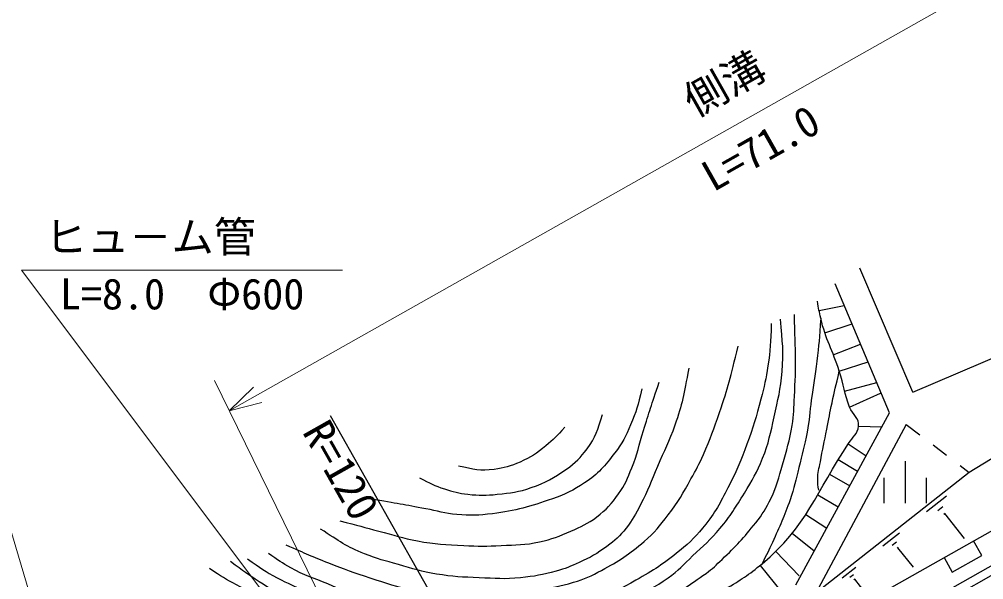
# Model space of a CAD drawing. Units: millimetres, scale not verified. Extents: x 40000 to 680000, y 20000 to 380000.
# Drawn here: x 476642 to 533754, y 278537 to 311761 of the extents above; entities that cross this region are included whole.
import ezdxf
from ezdxf.enums import TextEntityAlignment as Align

# ---------------------------------------------------------------- set-up
doc = ezdxf.new("R2010")
doc.units = ezdxf.units.MM
doc.header["$LTSCALE"] = 1000
doc.layers.add('M-BGD', color=7, linetype='Continuous', lineweight=25)
doc.layers.add('M-STR-HTXT', color=7, linetype='Continuous', lineweight=13)
doc.styles.add('@ＭＳ ゴシック', font='')
doc.styles.add('ＭＳ ゴシック', font='')
doc.styles.get('@ＭＳ ゴシック').set_extended_font_data('@MS Gothic')
doc.styles.get('ＭＳ ゴシック').set_extended_font_data('MS Gothic')

msp = doc.modelspace()

# ---------------------------------------------------------------- linework, layer by layer
at = {"layer": 'M-BGD'}
for p, q in [((529564, 289657), (526412, 297010)), ((508347, 264755), (564977, 296758)), ((508593, 264319), (565223, 296323)), ((528178, 288433), (524954, 296070)), ((524001, 294504), (525491, 294798)), ((524347, 293168), (525954, 293701)), ((529564, 289657), (537836, 293202)), ((524848, 291875), (526457, 292509)), ((525201, 290897), (526907, 291444)), ((542937, 291070), (532900, 284898)), ((525513, 289724), (527421, 290225)), ((525814, 288768), (527633, 289598)), ((522623, 278243), (528178, 288433)), ((509823, 262143), (495063, 288261)), ((529168, 287738), (523821, 277737)), ((526344, 287637), (527725, 287603)), ((529168, 287738), (529963, 287133)), ((525309, 276408), (542721, 286248)), ((525727, 286589), (526791, 285889)), ((530759, 286527), (531555, 285921)), ((525142, 285670), (526289, 284968)), ((529114, 283074), (529114, 285574)), ((532351, 285316), (532900, 284898)), ((532900, 284898), (523821, 277737)), ((524625, 284799), (525820, 284107)), ((527864, 283074), (527864, 284574)), ((530364, 283074), (530364, 284574)), ((523921, 283568), (525141, 282862)), ((530368, 282583), (531552, 283516)), ((531045, 282637), (531341, 282870)), ((523217, 282408), (524455, 281603)), ((531390, 282429), (531464, 282487)), ((531427, 282458), (532589, 280984)), ((522420, 281296), (523721, 280256)), ((527777, 280539), (528760, 281314)), ((528340, 280584), (528585, 280778)), ((528625, 280411), (528687, 280460)), ((528656, 280435), (529569, 279278)), ((533636, 279965), (533144, 280836)), ((521435, 280208), (522833, 278777)), ((531403, 279852), (531895, 278981)), ((531895, 278981), (533636, 279965)), ((520514, 279390), (521767, 277832)), ((525379, 278647), (526176, 279276)), ((525835, 278684), (526034, 278841)), ((526067, 278543), (526117, 278583)), ((526092, 278563), (526774, 277698))]:
    msp.add_line(p, q, dxfattribs=at)
for points, knots in [([(484706, 277996), (485972, 276949), (486310, 276673), (487307, 275790), (488177, 275019), (488591, 274502), (489502, 273778), (490612, 272896), (491305, 272494), (492501, 271730), (493819, 270888), (494516, 270305), (495972, 269732), (496348, 269584), (496598, 269651), (497000, 269609), (498225, 269480), (498916, 269322), (500146, 269389), (500924, 269432), (501330, 269669), (502084, 269865), (502758, 270040), (503164, 270064), (503803, 270340), (505302, 270987), (505985, 271655), (507424, 272425), (509688, 273637), (511058, 274115), (513347, 275277), (515367, 276302), (516519, 276844), (518468, 277996), (519350, 278518), (519839, 278832), (520629, 279485), (523271, 281667), (523841, 283763), (525743, 286613), (526001, 286999), (526289, 287177), (526344, 287637), (526401, 288122), (525990, 288313), (525814, 288768), (525501, 289574), (525461, 290071), (525201, 290897), (524810, 292138), (524387, 292772), (524104, 294042), (524016, 294435), (523977, 294578), (523907, 295054)], [0, 0, 0, 0, 1, 1, 1, 2, 2, 2, 3, 3, 3, 4, 4, 4, 5, 5, 5, 6, 6, 6, 7, 7, 7, 8, 8, 8, 9, 9, 9, 10, 10, 10, 11, 11, 11, 12, 12, 12, 13, 13, 13, 14, 14, 14, 15, 15, 15, 16, 16, 16, 17, 17, 17, 18, 18, 18, 18]), ([(489151, 279632), (489950, 279044), (490173, 278878), (490856, 278438), (491487, 278032), (491845, 277810), (492505, 277452), (493256, 277045), (493681, 276823), (494457, 276467), (496396, 275578), (497502, 275101), (499536, 274458), (500314, 274212), (500776, 274165), (501583, 274041), (502357, 273923), (502793, 273870), (503572, 273795), (504252, 273729), (504634, 273650), (505316, 273681), (506241, 273724), (506751, 273880), (507647, 274117), (508372, 274309), (508738, 274543), (509428, 274837), (510732, 275393), (511439, 275759), (512726, 276353), (513474, 276699), (513906, 276867), (514640, 277244), (515734, 277807), (516306, 278203), (517312, 278912), (517715, 279196), (517900, 279407), (518259, 279745), (519094, 280532), (519532, 281011), (520249, 281906), (520669, 282430), (520863, 282762), (521159, 283365), (521520, 284103), (521609, 284567), (521841, 285355), (522106, 286254), (522242, 286764), (522410, 287686), (522529, 288343), (522501, 288725), (522542, 289392), (522659, 291290), (522600, 291945), (522542, 294262)], [0, 0, 0, 0, 1, 1, 1, 2, 2, 2, 3, 3, 3, 4, 4, 4, 5, 5, 5, 6, 6, 6, 7, 7, 7, 8, 8, 8, 9, 9, 9, 10, 10, 10, 11, 11, 11, 12, 12, 12, 13, 13, 13, 14, 14, 14, 15, 15, 15, 16, 16, 16, 17, 17, 17, 18, 18, 18, 19, 19, 19, 19]), ([(490150, 279780), (490954, 279218), (491196, 279044), (491914, 278653), (492565, 278298), (492959, 278159), (493630, 277844), (494184, 277584), (494490, 277429), (495051, 277182), (496186, 276683), (496816, 276379), (497991, 275982), (498981, 275647), (499550, 275459), (500589, 275345), (501578, 275235), (502142, 275355), (503137, 275345), (504047, 275335), (504558, 275232), (505465, 275296), (506319, 275355), (506788, 275490), (507621, 275688), (508920, 275996), (509614, 276293), (510880, 276717), (511653, 276975), (512093, 277104), (512841, 277428), (513753, 277822), (514253, 278088), (515071, 278653), (515695, 279084), (515965, 279430), (516516, 279951), (517165, 280565), (517564, 280881), (518134, 281569), (518770, 282338), (519061, 282823), (519579, 283676), (520051, 284452), (520322, 284891), (520658, 285734), (521025, 286658), (521128, 287214), (521344, 288185), (521575, 289228), (521723, 289815), (521809, 290880), (521907, 292092), (521848, 292571), (521711, 293992)], [0, 0, 0, 0, 1, 1, 1, 2, 2, 2, 3, 3, 3, 4, 4, 4, 5, 5, 5, 6, 6, 6, 7, 7, 7, 8, 8, 8, 9, 9, 9, 10, 10, 10, 11, 11, 11, 12, 12, 12, 13, 13, 13, 14, 14, 14, 15, 15, 15, 16, 16, 16, 17, 17, 17, 18, 18, 18, 18]), ([(521172, 293723), (521128, 292549), (521126, 292191), (520976, 291223), (520855, 290440), (520762, 290004), (520559, 289238), (520280, 288182), (520111, 287591), (519726, 286568), (519368, 285612), (519167, 285072), (518697, 284166), (518209, 283225), (517961, 282668), (517300, 281838), (516757, 281155), (516410, 280795), (515732, 280245), (514790, 279481), (514219, 279096), (513159, 278506), (512295, 278024), (511794, 277767), (510856, 277452), (510072, 277189), (509612, 277099), (508798, 276962), (507409, 276728), (506626, 276598), (505220, 276521), (504388, 276475), (503920, 276472), (503088, 276496), (502034, 276527), (501437, 276517), (500393, 276668), (499083, 276857), (498346, 277002), (497085, 277403), (496209, 277681), (495749, 277926), (494904, 278285), (494048, 278649), (493531, 278780), (492723, 279241), (492188, 279546), (491992, 279669), (491400, 280098)], [0, 0, 0, 0, 1, 1, 1, 2, 2, 2, 3, 3, 3, 4, 4, 4, 5, 5, 5, 6, 6, 6, 7, 7, 7, 8, 8, 8, 9, 9, 9, 10, 10, 10, 11, 11, 11, 12, 12, 12, 13, 13, 13, 14, 14, 14, 15, 15, 15, 16, 16, 16, 16]), ([(524104, 294042), (524018, 292819), (523997, 292485), (523879, 291492), (523771, 290589), (523667, 290088), (523543, 289187), (523441, 288445), (523434, 288021), (523297, 287285), (523143, 286455), (523013, 285999), (522805, 285181), (522615, 284435), (522548, 284003), (522290, 283278), (521931, 282270), (521687, 281720), (521238, 280749), (521008, 280252), (520931, 280085), (520629, 279485)], [0, 0, 0, 0, 1, 1, 1, 2, 2, 2, 3, 3, 3, 4, 4, 4, 5, 5, 5, 6, 6, 6, 7, 7, 7, 7]), ([(492429, 280613), (493627, 280074), (493955, 279926), (494953, 279535), (495900, 279164), (496435, 278964), (497403, 278653), (498407, 278330), (498966, 278119), (500001, 277918), (501040, 277715), (501637, 277645), (502696, 277624), (503702, 277603), (504265, 277700), (505269, 277771), (506074, 277827), (506528, 277833), (507327, 277942), (508170, 278057), (508644, 278142), (509459, 278383), (510138, 278584), (510499, 278765), (511125, 279094), (512181, 279648), (512732, 280048), (513649, 280809), (514286, 281337), (514557, 281729), (515071, 282377), (515682, 283149), (515924, 283657), (516418, 284509), (516736, 285057), (516896, 285376), (517153, 285955), (517578, 286910), (517767, 287467), (518109, 288454), (518630, 289957), (518744, 290503), (519212, 292375)], [0, 0, 0, 0, 1, 1, 1, 2, 2, 2, 3, 3, 3, 4, 4, 4, 5, 5, 5, 6, 6, 6, 7, 7, 7, 8, 8, 8, 9, 9, 9, 10, 10, 10, 11, 11, 11, 12, 12, 12, 13, 13, 13, 14, 14, 14, 14]), ([(516296, 291076), (515987, 289487), (515911, 288979), (515463, 287695), (515120, 286715), (514844, 286198), (514433, 285244), (514052, 284359), (513876, 283844), (513429, 282990), (513132, 282423), (512970, 282094), (512571, 281593), (512192, 281116), (511935, 280876), (511444, 280515), (510846, 280076), (510477, 279868), (509802, 279559), (509281, 279322), (508982, 279196), (508430, 279045), (507623, 278823), (507155, 278739), (506323, 278653), (505371, 278554), (504828, 278612), (503872, 278653), (502884, 278695), (502325, 278711), (501348, 278873), (500453, 279022), (499967, 279187), (499094, 279437), (498302, 279663), (497848, 279766), (497085, 280074), (496003, 280510), (495629, 280794), (494487, 281544)], [0, 0, 0, 0, 1, 1, 1, 2, 2, 2, 3, 3, 3, 4, 4, 4, 5, 5, 5, 6, 6, 6, 7, 7, 7, 8, 8, 8, 9, 9, 9, 10, 10, 10, 11, 11, 11, 12, 12, 12, 13, 13, 13, 13]), ([(523994, 283837), (523937, 284137), (523927, 284245), (523924, 284509), (523918, 284907), (524012, 285124), (524080, 285516), (524214, 286280), (524310, 286703), (524461, 287464), (524582, 288076), (524645, 288420), (524774, 289030), (524929, 289762), (524987, 289996), (525201, 290897)], [0, 0, 0, 0, 1, 1, 1, 2, 2, 2, 3, 3, 3, 4, 4, 4, 5, 5, 5, 5]), ([(495614, 282034), (496747, 281734), (497032, 281659), (497942, 281422), (498832, 281190), (499317, 280999), (500221, 280834), (501281, 280639), (501890, 280620), (502966, 280564), (503826, 280519), (504310, 280527), (505171, 280564), (506064, 280602), (506576, 280593), (507450, 280785), (508201, 280950), (508609, 281110), (509312, 281422), (509931, 281696), (510291, 281847), (510831, 282255), (511421, 282699), (511695, 283031), (512130, 283627), (512529, 284173), (512662, 284543), (512914, 285171), (513250, 286008), (513328, 286516), (513600, 287376), (513956, 288499), (514074, 288853), (514531, 290243)], [0, 0, 0, 0, 1, 1, 1, 2, 2, 2, 3, 3, 3, 4, 4, 4, 5, 5, 5, 6, 6, 6, 7, 7, 7, 8, 8, 8, 9, 9, 9, 10, 10, 10, 11, 11, 11, 11]), ([(513502, 289851), (513265, 288857), (513195, 288516), (512841, 287719), (512537, 287038), (512370, 286639), (511910, 286053), (511304, 285281), (510939, 284830), (510121, 284289), (509425, 283828), (508999, 283605), (508209, 283333), (506857, 282868), (506076, 282624), (504656, 282451), (503839, 282351), (503370, 282335), (502549, 282402), (501821, 282461), (501429, 282612), (500711, 282745), (499439, 282980), (499039, 283050), (497452, 283333)], [0, 0, 0, 0, 1, 1, 1, 2, 2, 2, 3, 3, 3, 4, 4, 4, 5, 5, 5, 6, 6, 6, 7, 7, 7, 8, 8, 8, 8]), ([(500344, 284583), (500998, 284237), (501215, 284115), (501814, 283921), (502346, 283748), (502654, 283664), (503211, 283603), (503886, 283528), (504275, 283530), (504950, 283603), (505745, 283688), (506204, 283733), (506960, 283995), (507830, 284296), (508290, 284568), (509043, 285097), (509591, 285483), (509864, 285763), (510268, 286298), (510792, 286992), (510886, 287403), (511174, 288332)], [0, 0, 0, 0, 1, 1, 1, 2, 2, 2, 3, 3, 3, 4, 4, 4, 5, 5, 5, 6, 6, 6, 7, 7, 7, 7]), ([(508945, 287572), (508465, 287034), (508296, 286857), (507817, 286470), (507272, 286029), (506943, 285788), (506298, 285514), (505721, 285269), (505376, 285156), (504754, 285073), (503935, 284963), (503553, 285076), (502647, 285269)], [0, 0, 0, 0, 1, 1, 1, 2, 2, 2, 3, 3, 3, 4, 4, 4, 4]), ([(507424, 272425), (506364, 272477), (506080, 272491), (505221, 272563), (504376, 272634), (503899, 272661), (503061, 272791), (502210, 272922), (501727, 272986), (500900, 273226), (500109, 273456), (499680, 273633), (498910, 273928), (497226, 274573), (496248, 274861), (494628, 275652), (494000, 275959), (493673, 276179), (493055, 276505), (492293, 276906), (491858, 277114), (491084, 277490), (490473, 277787), (490111, 277912), (489511, 278229), (488862, 278572), (488646, 278715), (487900, 279196)], [0, 0, 0, 0, 1, 1, 1, 2, 2, 2, 3, 3, 3, 4, 4, 4, 5, 5, 5, 6, 6, 6, 7, 7, 7, 8, 8, 8, 9, 9, 9, 9])]:
    msp.add_open_spline(points, degree=3, knots=knots, dxfattribs=at)
at = {"layer": 'M-STR-HTXT'}
for p, q in [((489076, 288552), (550119, 323049)), ((502323, 262786), (476782, 296895)), ((476782, 296895), (495782, 296895)), ((488195, 290347), (501870, 262469)), ((490503, 289953), (489076, 288552)), ((489076, 288552), (491012, 289051)), ((475258, 284413), (483885, 255437))]:
    msp.add_line(p, q, dxfattribs=at)

# ---------------------------------------------------------------- texts
at = {"layer": 'M-BGD', "style": 'ＭＳ ゴシック'}
msp.add_text('R=120', height=1833, rotation=299.472, dxfattribs=at).set_placement((492887, 287031), align=Align.BOTTOM_LEFT)
at = {"layer": 'M-STR-HTXT', "style": 'ＭＳ ゴシック'}
msp.add_text('側溝', height=1833, rotation=29.472, dxfattribs=at).set_placement((519105, 306671), align=Align.BOTTOM_CENTER)
at = {"layer": 'M-STR-HTXT', "style": '@ＭＳ ゴシック'}
msp.add_text('L=71.0', height=1833, rotation=29.472, dxfattribs=at).set_placement((520089, 304930), align=Align.TOP_CENTER)
at = {"layer": 'M-STR-HTXT', "style": 'ＭＳ ゴシック'}
msp.add_text('ヒュ－ム管', height=1833, dxfattribs=at).set_placement((478157, 297395), align=Align.BOTTOM_LEFT)
msp.add_text('L=8.0\u3000Φ600', height=1833, dxfattribs=at).set_placement((486282, 296395), align=Align.TOP_CENTER)

doc.saveas('drawing.dxf')
